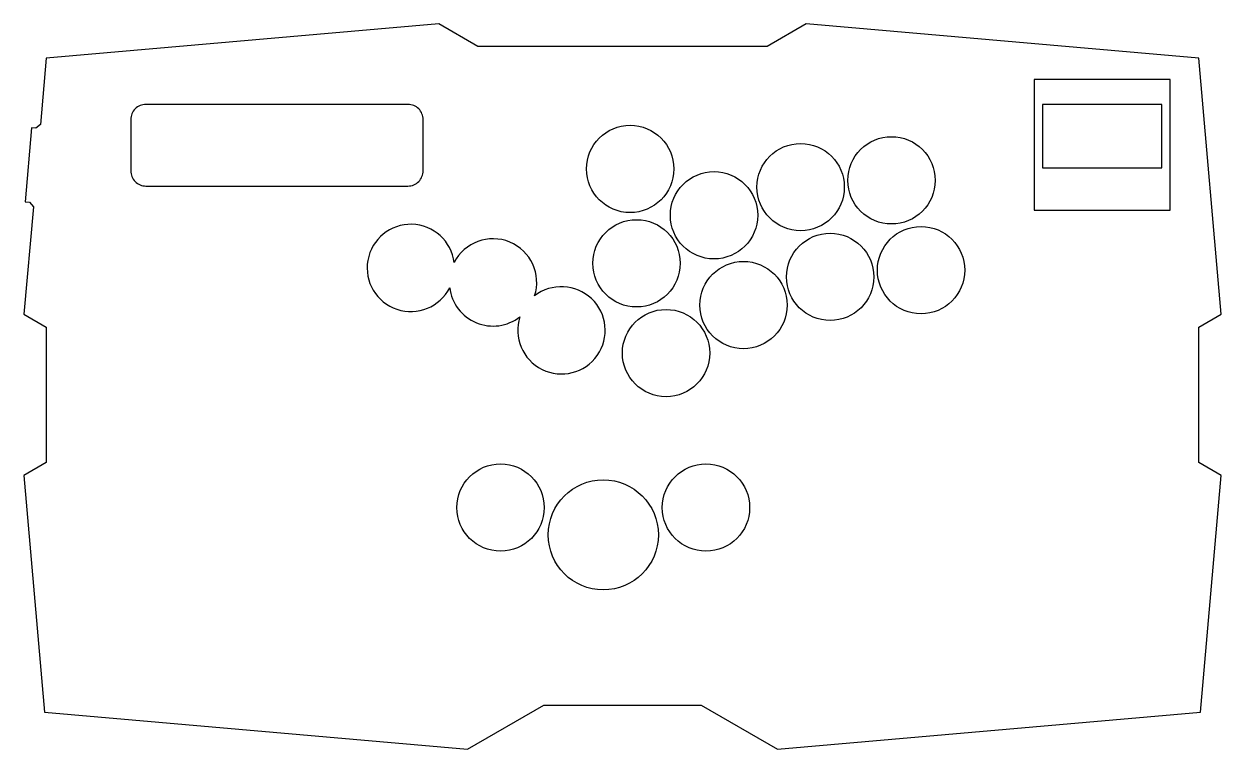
# Model space of a CAD drawing. Header units: millimetres. Extents: x -158 to 158, y -93 to 98.
import ezdxf

# ---------------------------------------------------------------- set-up
doc = ezdxf.new("R2010")
doc.units = ezdxf.units.MM

msp = doc.modelspace()

# ---------------------------------------------------------------- linework, layer by layer
msp.add_line((-155.6, 70.3), (-157.3, 50.87))
msp.add_lwpolyline([(-157.3, 50.87), (-156.2, 50.78), (-155.16, 49.53), (-157.63, 21.24), (-151.75, 17.84), (-151.75, -17.84), (-157.63, -21.24), (-152.18, -83.6), (-40.82, -93.34), (-20.75, -81.75), (20.75, -81.75), (40.82, -93.34), (152.18, -83.6), (157.63, -21.24), (151.75, -17.84), (151.75, 17.84), (157.63, 21.24), (151.74, 88.65), (48.37, 97.7), (38.07, 91.75), (-38.07, 91.75), (-48.37, 97.7), (-151.74, 88.65), (-153.26, 71.24), (-154.5, 70.2), (-155.6, 70.3)])
for points in [[(108.38, 83.05), (108.38, 48.65), (144.2, 48.65), (144.2, 83.05)], [(110.58, 59.8), (142, 59.8), (142, 76.5), (110.58, 76.5)]]:
    msp.add_lwpolyline(points, close=True)
msp.add_lwpolyline([(-125.5, 55), (-56.5, 55, 0.414214), (-52.5, 59), (-52.5, 72.5, 0.414214), (-56.5, 76.5), (-125.5, 76.5, 0.414214), (-129.5, 72.5), (-129.5, 59, 0.414214)], format="xyb", close=True)
for centre, radius in [((2.01, 59.5), 11.5), ((46.92, 54.71), 11.5), ((70.85, 56.49), 11.5), ((24.1, 47.29), 11.5), ((3.7, 34.63), 11.5), ((78.63, 32.83), 11.5), ((54.69, 31.06), 11.5), ((31.87, 23.63), 11.5), ((11.48, 10.98), 11.5), ((-32.12, -29.71), 11.5), ((21.99, -29.71), 11.5), ((-5.06, -36.91), 14.5)]:
    msp.add_circle(centre, radius)
for centre, start, end in [((-55.75, 33.42), 6.9574, 333.0426), ((-34.09, 29.6), 341.9574, 153.0426), ((-16.06, 16.98), 161.9574, 128.0426), ((-34.09, 29.6), 186.9574, 308.0426)]:
    msp.add_arc(centre, 11.5, start, end)

doc.saveas('drawing.dxf')
